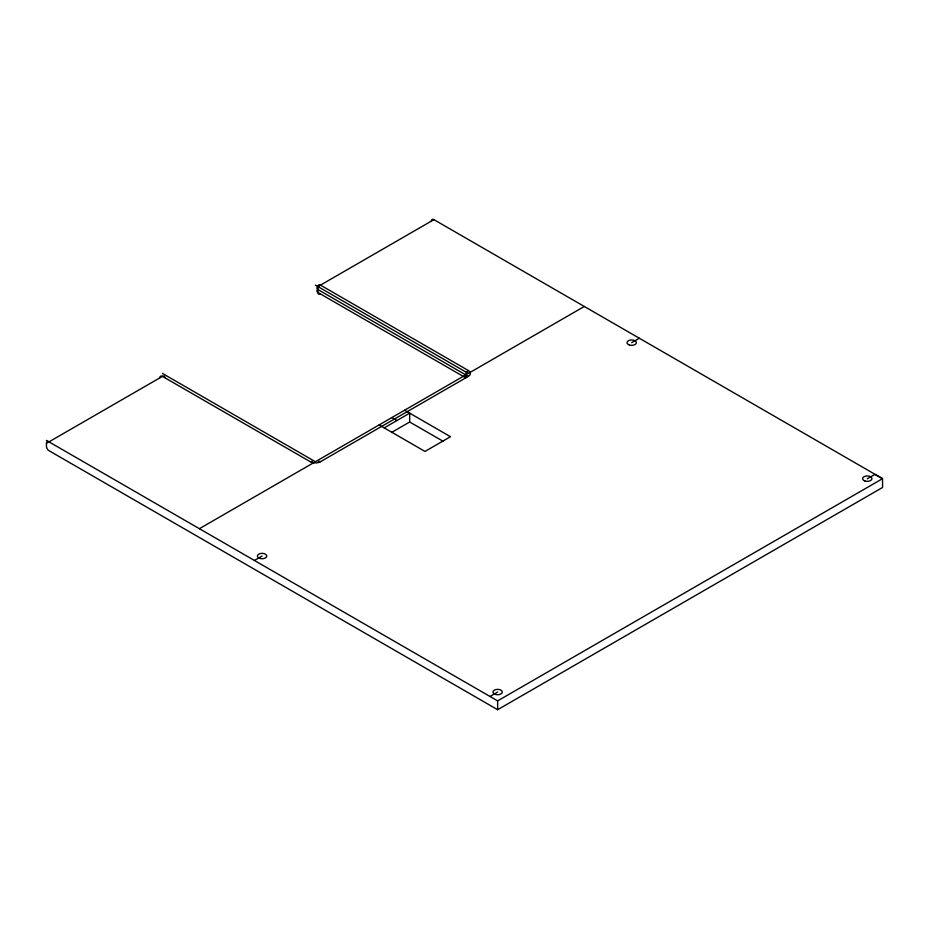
<?xml version="1.0" encoding="UTF-8"?>
<svg xmlns="http://www.w3.org/2000/svg" width="929" height="929" viewBox="0 0 929 929"><rect width="100%" height="100%" fill="white"/><g stroke="black" fill="none" stroke-linecap="round" stroke-linejoin="round"><path stroke-width="1.39" d="M431.37 220.847A3.6 2.079 60 0 1 433.913 219.639L882.55 478.656L882.55 487.481L497.642 709.71L49.005 450.693A3.6 2.079 60 0 1 46.45 446.28L46.45 443.33L162.436 376.373A3.6 2.079 -60 0 1 164.967 377.58M433.913 219.639L320.482 285.122A3.6 2.079 60 0 0 317.927 286.596A3.6 2.079 0 0 0 317.927 289.546L317.927 292.484A3.6 2.079 -60 0 0 320.25 294.075M199.398 528.694L584.306 306.465M318.101 462.224A3.6 2.079 60 0 1 320.482 461.725L468.321 376.373A7.165 4.134 0 0 0 468.309 370.497L320.482 285.122A3.6 2.079 -60 0 0 317.927 289.546L465.777 374.898A3.588 2.067 0 0 1 466.544 377.162M384.2 427.886L409.689 413.161L409.689 421.998L443.063 441.263M391.492 432.508L409.689 421.998M254.43 560.466L262.071 556.053M631.685 342.65L639.338 338.237M489.989 696.471L497.642 692.047M867.256 478.807L874.909 474.394L882.55 478.656L497.642 700.884L46.45 440.392M315.384 285.122L468.321 373.423M404.591 410.223L450.484 436.711L424.994 451.424L379.102 424.936M391.852 417.574L396.95 420.523M162.436 373.423L315.384 461.725M312.829 463.199A3.6 2.079 -60 0 0 310.286 461.725L162.436 376.373A3.6 2.079 60 0 0 159.893 377.627M497.642 700.884L497.642 709.71M46.45 443.33A3.6 2.079 60 0 1 49.005 441.867M465.789 377.58A3.6 2.079 60 0 1 468.321 376.373M320.459 461.725A7.165 4.134 0 0 1 310.298 461.725M468.321 370.485A3.6 2.079 -60 0 0 465.777 374.898L465.777 377.848L317.927 292.484A3.6 2.079 0 0 1 317.323 289.999M259.319 558.236A4.691 2.706 0 0 0 266.739 556.332A4.691 2.706 0 0 0 260.155 553.579A4.691 2.706 0 0 0 259.319 558.236M495.296 694.393A4.691 2.706 0 0 0 502.322 692.047A4.691 2.706 0 0 0 495.296 689.713A4.691 2.706 0 0 0 495.296 694.393M629.351 344.996A4.691 2.706 0 0 0 636.377 342.65A4.691 2.706 0 0 0 629.351 340.304A4.691 2.706 0 0 0 629.351 344.996M864.864 480.978A4.691 2.706 0 0 0 871.948 478.69A4.691 2.706 0 0 0 864.957 476.298A4.691 2.706 0 0 0 864.864 480.978"/></g></svg>
